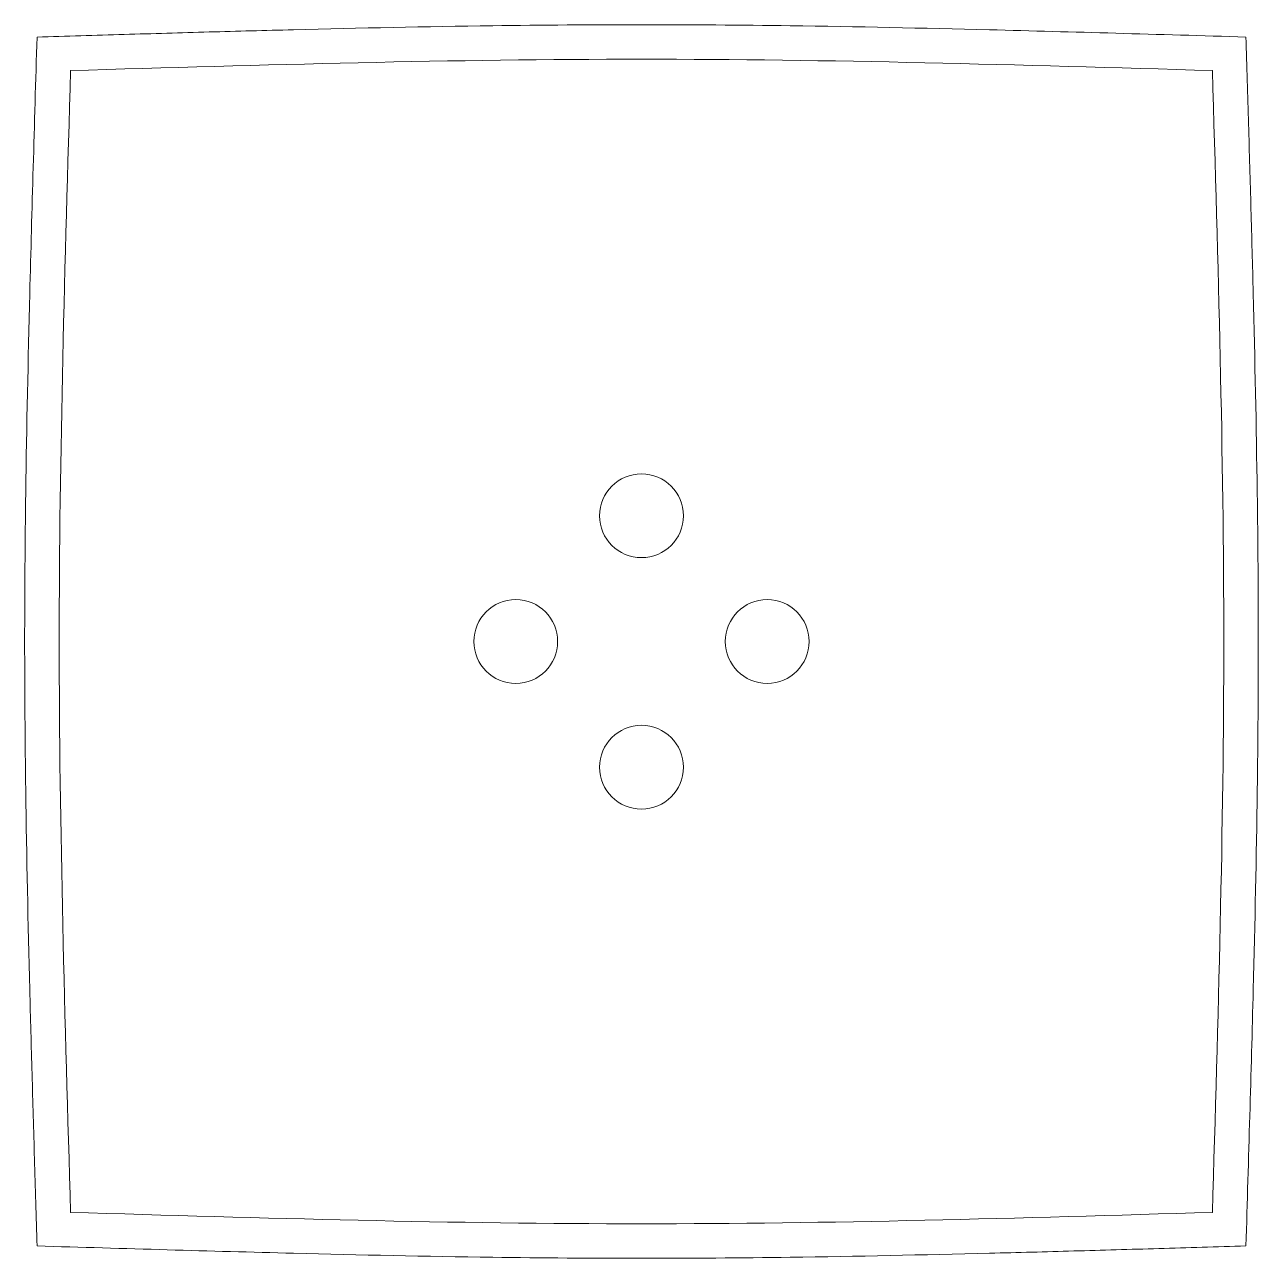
# Model space of a CAD drawing. Header units: millimetres. Extents: x 163 to 384, y 470 to 691.
import ezdxf

# ---------------------------------------------------------------- set-up
doc = ezdxf.new("R2010")
doc.units = ezdxf.units.MM

msp = doc.modelspace()

# ---------------------------------------------------------------- linework, layer by layer
at = {"color": 7, "linetype": 'Continuous', "lineweight": 18}
for centre in [(273.77, 603.11), (251.27, 580.61), (296.27, 580.61), (273.77, 558.11)]:
    msp.add_circle(centre, 7.5, dxfattribs=at)
at = {"color": 5, "linetype": 'Continuous', "lineweight": 0}
for points, knots in [([(165.62, 688.77), (170.86, 688.92), (181.21, 689.23), (196.32, 689.67), (218.34, 690.26), (244.13, 690.81), (273.77, 691.05), (303.42, 690.81), (331.75, 690.2), (358.72, 689.45), (374.09, 689), (381.93, 688.77)], [0, 0, 0, 0, 0.071586, 0.142293, 0.212032, 0.376937, 0.500003, 0.623071, 0.787983, 0.892948, 1, 1, 1, 1]), ([(165.62, 472.45), (165.46, 477.69), (165.16, 488.04), (164.72, 503.16), (164.12, 525.17), (163.57, 550.97), (163.33, 580.61), (163.57, 610.26), (164.18, 638.59), (164.93, 665.56), (165.38, 680.93), (165.62, 688.77)], [0, 0, 0, 0, 0.071586, 0.142293, 0.212032, 0.376937, 0.500003, 0.623071, 0.787983, 0.892948, 1, 1, 1, 1]), ([(381.93, 688.77), (382.08, 683.53), (382.39, 673.18), (382.83, 658.06), (383.42, 636.05), (383.97, 610.25), (384.21, 580.61), (383.97, 550.96), (383.37, 522.63), (382.62, 495.66), (382.16, 480.29), (381.93, 472.45)], [0, 0, 0, 0, 0.071586, 0.142293, 0.212032, 0.376937, 0.500003, 0.623071, 0.787983, 0.892948, 1, 1, 1, 1]), ([(171.63, 682.76), (206.02, 683.78), (240.4, 684.8), (307.14, 684.8), (341.53, 683.78), (375.92, 682.76)], [0, 0, 0, 0, 0.5, 0.5, 1, 1, 1, 1]), ([(171.63, 478.46), (170.61, 512.85), (169.59, 547.24), (169.59, 613.98), (170.61, 648.37), (171.63, 682.76)], [0, 0, 0, 0, 0.5, 0.5, 1, 1, 1, 1]), ([(375.92, 682.76), (376.94, 648.37), (377.96, 613.98), (377.96, 547.24), (376.94, 512.85), (375.92, 478.46)], [0, 0, 0, 0, 0.5, 0.5, 1, 1, 1, 1]), ([(375.92, 478.46), (341.53, 477.44), (307.14, 476.42), (240.4, 476.42), (206.02, 477.44), (171.63, 478.46)], [0, 0, 0, 0, 0.5, 0.5, 1, 1, 1, 1]), ([(381.93, 472.45), (376.69, 472.3), (366.34, 471.99), (351.22, 471.55), (329.21, 470.96), (303.42, 470.41), (273.77, 470.17), (244.13, 470.41), (215.79, 471.01), (188.83, 471.77), (173.45, 472.22), (165.62, 472.45)], [0, 0, 0, 0, 0.071586, 0.142293, 0.212032, 0.376937, 0.500003, 0.623071, 0.787983, 0.892948, 1, 1, 1, 1])]:
    msp.add_open_spline(points, degree=3, knots=knots, dxfattribs=at)

doc.saveas('drawing.dxf')
